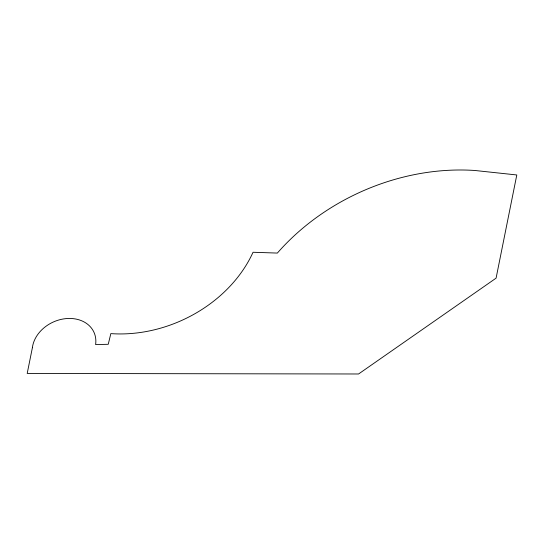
<?xml version="1.0" encoding="UTF-8"?>
<svg xmlns="http://www.w3.org/2000/svg" width="544" height="544" viewBox="0 0 544 544"><rect width="100%" height="100%" fill="white"/><g stroke="black" fill="none" stroke-linecap="round" stroke-linejoin="round"><path stroke-width="0.82" d="M32.388 347.711L27.2 373.449L358.557 373.986L496.087 278.147L516.8 174.964L474.796 170.476A202.579 161.146 -24.4 0 0 277.352 253.076L253.042 252.266A125.188 99.586 -24.4 0 1 110.833 333.615L108.249 344.291L95.608 344.576A32.864 26.146 -24.4 0 0 67.68 318.492A32.864 26.146 -24.4 0 0 32.388 347.711"/></g></svg>
